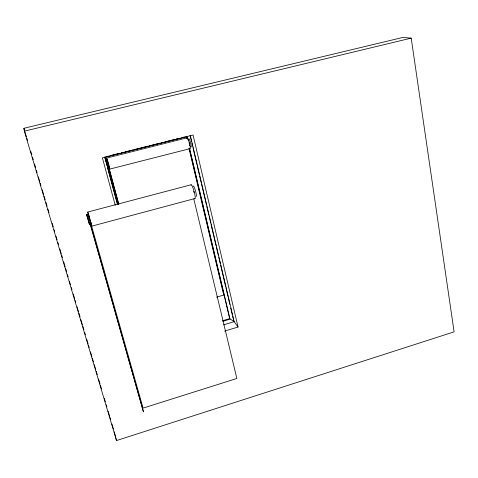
<?xml version="1.0" encoding="UTF-8"?>
<svg xmlns="http://www.w3.org/2000/svg" width="478" height="478" viewBox="0 0 478 478"><rect width="100%" height="100%" fill="white"/><g stroke="black" fill="none" stroke-linecap="round" stroke-linejoin="round"><path stroke-width="0.72" d="M88.299 213.821L91.352 224.29L91.184 223.931M116.513 440.561L454.1 331.857L411.205 38.138L402.87 37.439L23.9 128.283L24.33 131.157L116.513 440.561L114.29 431.837M223.525 324.879L234.172 321.664L190.381 135.603M224.564 331.117L238.038 327.03L193.064 135.035L102.394 157.848L115.27 205.349M222.557 320.75L229.655 318.617L234.172 321.664M222.915 321.276L230.026 319.143L189.563 148.276M216.648 297.149L223.746 295.057L188.941 148.216M91.184 224.176L91.866 226.112L195 198.507M88.018 213.104L87.797 212.029L191.164 184.747M109.761 169.098L190.113 148.622M106.128 156.665L108.303 156.121M111.924 155.213L114.093 154.663M115.539 154.298L117.713 153.755M121.334 152.841L123.503 152.297M124.955 151.932L132.92 149.931M134.366 149.566L138.71 148.473M140.162 148.108L148.126 146.107M149.572 145.742L153.916 144.649M155.362 144.284L159.712 143.191M161.158 142.826L163.327 142.283M164.779 141.918L169.122 140.825M170.568 140.46L174.912 139.367M176.364 139.002L178.533 138.453M182.154 137.544L184.329 137.001M105.262 159.192L104.682 157.029L104.861 157.31L186.82 136.69L187.167 138.136M106.612 158.087L187.107 137.807M24.33 131.157L411.205 38.138M186.82 136.69L186.498 136.451L187.018 138.632M238.038 327.03L233.79 321.138L232.595 316.06M109.199 167.503L107.042 159.437L107.144 160.477M87.797 212.029L91.866 226.112M108.757 166.308L109.002 167.025M90.653 222.276L90.957 223.25M23.9 128.283L24.539 130.428M24.964 131.856L26.451 136.857M26.876 138.285L27.515 140.43M30.706 151.144L31.769 154.711M32.618 157.573L33.257 159.712M34.535 163.996L35.599 167.569M36.448 170.425L37.087 172.57M38.36 176.854L39.853 181.855M40.277 183.283L40.917 185.428M42.189 189.712L43.677 194.713M44.101 196.141L45.165 199.708M46.019 202.57L47.083 206.138M47.931 208.994L48.995 212.567M52.186 223.28L53.249 226.853M54.098 229.709L54.737 231.854M56.016 236.138L57.079 239.711M57.928 242.567L58.567 244.706M59.84 248.996L61.333 253.991M61.758 255.419L62.397 257.564M63.67 261.848L65.157 266.849M65.582 268.278L66.645 271.851M67.5 274.707L68.139 276.852M69.412 281.136L70.475 284.703M71.33 287.565L71.963 289.704M73.242 293.988L74.729 298.989M75.154 300.417L75.793 302.562M77.072 306.846L78.559 311.847M78.984 313.275L80.047 316.848M80.896 319.704L82.383 324.705M82.814 326.133L83.877 329.7M84.726 332.563L85.365 334.702M86.638 338.986L88.125 343.987M88.555 345.415L89.189 347.56M90.467 351.844L91.955 356.845M92.379 358.273L93.443 361.846M94.297 364.702L95.785 369.703M96.209 371.131L97.273 374.698M98.552 378.988L100.039 383.983M100.464 385.411L101.527 388.984M104.294 398.27L105.357 401.843M106.206 404.699L106.845 406.844M108.118 411.128L109.605 416.129M110.036 417.557L110.669 419.696M111.948 423.98L113.435 428.981M90.623 222.497L143.071 408.116L236.855 378.474L193.805 198.962M90.348 224.75L143.448 411.803L89.249 219.964A5.419 0.777 69.2 0 1 87.695 214.072A5.019 0.442 71.4 0 0 87.474 214.461M88.729 215.769L89.045 216.904M88.806 215.877L89.135 217.072M108.255 167.551L118.251 204.596M104.861 157.31L117.51 204.148M107.598 167.826L117.504 204.518M108.954 167.718L118.867 204.494M118.681 204.309L107.819 164.026A4.248 0.43 69.2 0 1 106.552 159.622A3.932 0.49 72.1 0 0 106.307 159.831M189.252 148.066L229.655 318.617M190.053 135.37L191.588 141.9M191.935 143.352L192.616 146.25M192.957 147.702L196.888 164.396M197.229 165.848L199.278 174.554M199.619 176.006L201.16 182.536M201.501 183.988L206.454 205.032M206.795 206.484L208.85 215.19M209.191 216.642L210.726 223.172M211.067 224.624L216.026 245.668M216.367 247.12L218.416 255.832M218.757 257.278L220.292 263.808M220.639 265.26L225.592 286.304M225.933 287.756L227.982 296.468M228.323 297.919L229.864 304.45M230.719 308.077L232.254 314.608M193.226 186.283A5.354 0.747 74.6 0 1 195.478 190.853A5.354 0.747 74.6 0 1 195.998 196.237M191.003 185.106A7.146 0.986 74.6 0 1 193.996 191.194A7.146 0.986 74.6 0 1 194.695 198.37M193.763 191.308A5.36 0.741 74.6 0 1 194.116 192.664M106.941 160.076A5.742 0.329 74.3 0 1 107.323 159.646A5.742 0.329 74.3 0 1 109.593 167.802A5.742 0.329 74.3 0 1 108.799 166.774M187.651 139.176A4.224 0.615 75.1 0 1 187.89 139.462M188.171 140.006A4.224 0.615 75.1 0 1 188.487 140.777M189.121 142.749A4.224 0.615 75.1 0 1 189.396 143.818M189.617 144.846A4.224 0.615 75.1 0 1 189.772 145.76M188.726 139.092A4.218 0.621 75.1 0 1 190.608 142.94A4.218 0.621 75.1 0 1 190.662 146.621M186.982 138.166A5.628 0.819 75.1 0 1 189.294 142.587A5.628 0.819 75.1 0 1 189.88 148.592M105.644 159.789L107.938 168.071L105.644 159.789M86.53 214.281L89.559 224.774L86.53 214.281"/></g></svg>
